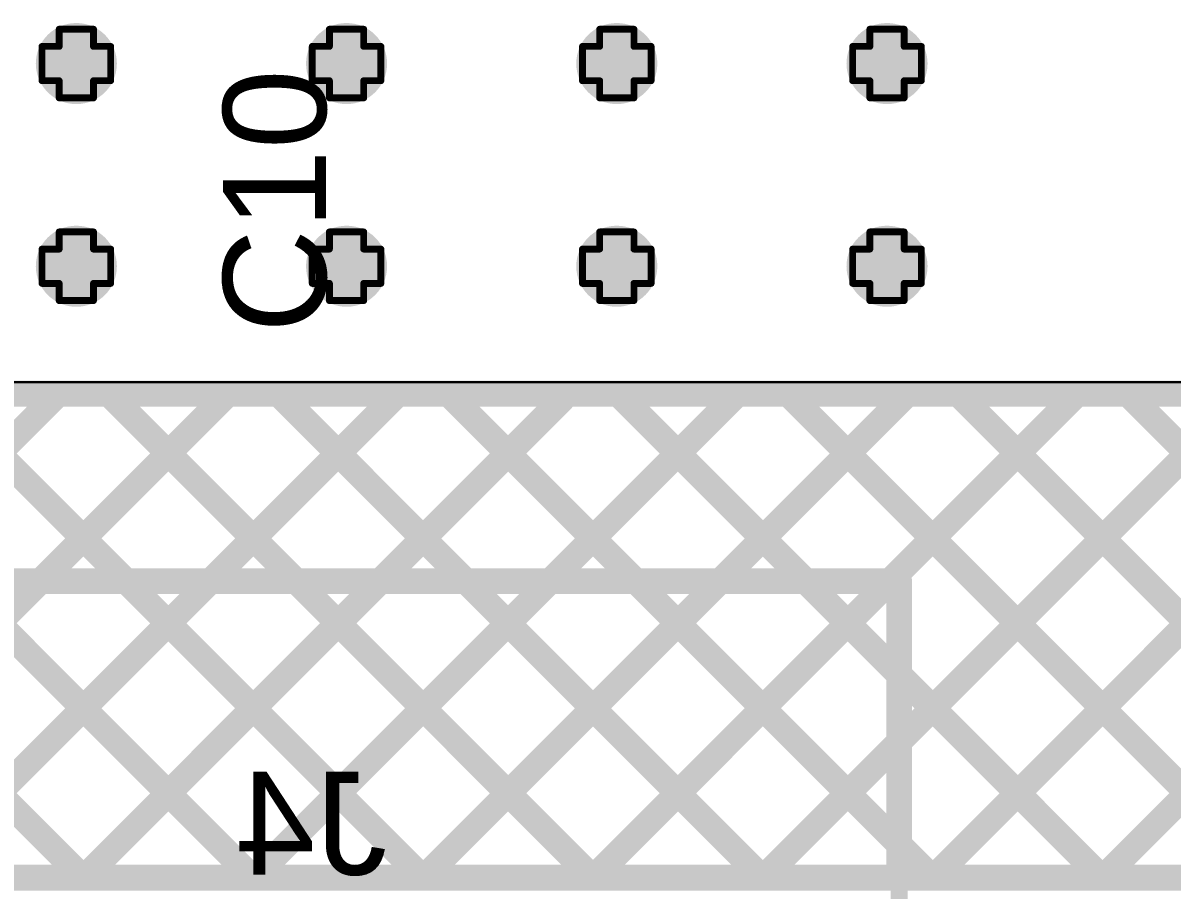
# Model space of a CAD drawing. Header units: inches. Extents: x -0.1 to 10.2, y 0 to 6.5.
# Drawn here: x 0.3978 to 0.7329, y 2.8301 to 3.083 of the extents above; entities that cross this region are included whole.
import ezdxf

# ---------------------------------------------------------------- set-up
doc = ezdxf.new("R2010")
doc.units = ezdxf.units.IN
doc.header["$MEASUREMENT"] = 0
for name, color, linetype in [('Bottom Layer', 5, 'Continuous'), ('Bottom Overlay', 54, 'Continuous'), ('Drill Drawing', 1, 'Continuous'), ('Top Layer', 1, 'Continuous'), ('Top Overlay', 2, 'Continuous'), ('Via Holes', 16, 'Continuous')]:
    doc.layers.add(name, color=color, linetype=linetype)
doc.styles.add('Arial', font='', dxfattribs={"height": 0.2})
doc.styles.get('Arial').set_extended_font_data('Arial')

# ---------------------------------------------------------------- blocks, each defined once
blk = doc.blocks.new('X9555WV_2_12_6TV01_B_57')
at = {"layer": 'Bottom Overlay'}
for points in [[(-0.755, -0.188, 0.005, 0.005, 0), (-0.755, 0.17323, 0.005, 0.005, 0)], [(0.755, 0.17323, 0.005, 0.005, 0), (-0.755, 0.17323, 0.005, 0.005, 0)]]:
    blk.add_lwpolyline(points, format="xyseb", dxfattribs=at)
blk.add_lwpolyline([(-0.75625, 0.17323, 0.0025, 0.0025, 1), (-0.75375, 0.17323, 0.0025, 0.0025, 1)], format="xyseb", close=True, dxfattribs=at)
blk.add_lwpolyline([(-0.75625, 0.17323, 0.0025, 0.0025, 1), (-0.75375, 0.17323, 0.0025, 0.0025, 1)], format="xyseb", close=True, dxfattribs=at)

msp = doc.modelspace()

# ---------------------------------------------------------------- hatches: boundary and pattern name
at = {"layer": 'Bottom Layer'}
h = msp.add_hatch(color=5, dxfattribs=at)
edge = h.paths.add_edge_path()
edge.add_arc((0.41339, 3.07118), 0.01181, 0, 360)
h = msp.add_hatch(color=5, dxfattribs=at)
edge = h.paths.add_edge_path()
edge.add_arc((0.49213, 3.07118), 0.01181, 0, 360)
h = msp.add_hatch(color=5, dxfattribs=at)
edge = h.paths.add_edge_path()
edge.add_arc((0.57087, 3.07118), 0.01181, 0, 360)
h = msp.add_hatch(color=5, dxfattribs=at)
edge = h.paths.add_edge_path()
edge.add_arc((0.64961, 3.07118), 0.01181, 0, 360)
h = msp.add_hatch(color=5, dxfattribs=at)
edge = h.paths.add_edge_path()
edge.add_arc((0.41339, 3.01213), 0.01181, 0, 360)
h = msp.add_hatch(color=5, dxfattribs=at)
edge = h.paths.add_edge_path()
edge.add_arc((0.49213, 3.01213), 0.01181, 0, 360)
h = msp.add_hatch(color=5, dxfattribs=at)
edge = h.paths.add_edge_path()
edge.add_arc((0.57087, 3.01213), 0.01181, 0, 360)
h = msp.add_hatch(color=5, dxfattribs=at)
edge = h.paths.add_edge_path()
edge.add_arc((0.64961, 3.01213), 0.01181, 0, 360)
at = {"layer": 'Top Layer'}
h = msp.add_hatch(color=1, dxfattribs=at)
edge = h.paths.add_edge_path()
edge.add_arc((0.41339, 3.07118), 0.01181, 0, 360)
h = msp.add_hatch(color=1, dxfattribs=at)
edge = h.paths.add_edge_path()
edge.add_arc((0.49213, 3.07118), 0.01181, 0, 360)
h = msp.add_hatch(color=1, dxfattribs=at)
edge = h.paths.add_edge_path()
edge.add_arc((0.57087, 3.07118), 0.01181, 0, 360)
h = msp.add_hatch(color=1, dxfattribs=at)
edge = h.paths.add_edge_path()
edge.add_arc((0.64961, 3.07118), 0.01181, 0, 360)
h = msp.add_hatch(color=1, dxfattribs=at)
edge = h.paths.add_edge_path()
edge.add_arc((0.41339, 3.01213), 0.01181, 0, 360)
h = msp.add_hatch(color=1, dxfattribs=at)
edge = h.paths.add_edge_path()
edge.add_arc((0.49213, 3.01213), 0.01181, 0, 360)
h = msp.add_hatch(color=1, dxfattribs=at)
edge = h.paths.add_edge_path()
edge.add_arc((0.57087, 3.01213), 0.01181, 0, 360)
h = msp.add_hatch(color=1, dxfattribs=at)
edge = h.paths.add_edge_path()
edge.add_arc((0.64961, 3.01213), 0.01181, 0, 360)
at = {"layer": 'Via Holes'}
h = msp.add_hatch(color=7, dxfattribs=at)
edge = h.paths.add_edge_path()
edge.add_arc((0.41339, 3.07118), 0.00591, 0, 360)
h = msp.add_hatch(color=7, dxfattribs=at)
edge = h.paths.add_edge_path()
edge.add_arc((0.49213, 3.07118), 0.00591, 0, 360)
h = msp.add_hatch(color=7, dxfattribs=at)
edge = h.paths.add_edge_path()
edge.add_arc((0.57087, 3.07118), 0.00591, 0, 360)
h = msp.add_hatch(color=7, dxfattribs=at)
edge = h.paths.add_edge_path()
edge.add_arc((0.64961, 3.07118), 0.00591, 0, 360)
h = msp.add_hatch(color=7, dxfattribs=at)
edge = h.paths.add_edge_path()
edge.add_arc((0.41339, 3.01213), 0.00591, 0, 360)
h = msp.add_hatch(color=7, dxfattribs=at)
edge = h.paths.add_edge_path()
edge.add_arc((0.49213, 3.01213), 0.00591, 0, 360)
h = msp.add_hatch(color=7, dxfattribs=at)
edge = h.paths.add_edge_path()
edge.add_arc((0.57087, 3.01213), 0.00591, 0, 360)
h = msp.add_hatch(color=7, dxfattribs=at)
edge = h.paths.add_edge_path()
edge.add_arc((0.64961, 3.01213), 0.00591, 0, 360)

# ---------------------------------------------------------------- linework, layer by layer
at = {"layer": 'Bottom Layer'}
msp.add_line((4.54592, 2.97828), (0.01529, 2.97828), dxfattribs=at)
at = {"layer": 'Bottom Overlay'}
for points in [[(0.02014, 2.975, 0.0075, 0.0075, 0), (4.53992, 2.975, 0.0075, 0.0075, 0)], [(0.35344, 2.92035, 0.0075, 0.0075, 0), (0.40809, 2.975, 0.0075, 0.0075, 0)], [(0.3733, 2.975, 0.0075, 0.0075, 0), (0.42795, 2.92035, 0.0075, 0.0075, 0)], [(0.40294, 2.92035, 0.0075, 0.0075, 0), (0.45759, 2.975, 0.0075, 0.0075, 0)], [(0.4228, 2.975, 0.0075, 0.0075, 0), (0.47745, 2.92035, 0.0075, 0.0075, 0)], [(0.45244, 2.92035, 0.0075, 0.0075, 0), (0.50708, 2.975, 0.0075, 0.0075, 0)], [(0.4723, 2.975, 0.0075, 0.0075, 0), (0.52694, 2.92035, 0.0075, 0.0075, 0)], [(0.50194, 2.92035, 0.0075, 0.0075, 0), (0.55658, 2.975, 0.0075, 0.0075, 0)], [(0.52179, 2.975, 0.0075, 0.0075, 0), (0.57644, 2.92035, 0.0075, 0.0075, 0)], [(0.55143, 2.92035, 0.0075, 0.0075, 0), (0.60608, 2.975, 0.0075, 0.0075, 0)], [(0.57129, 2.975, 0.0075, 0.0075, 0), (0.62594, 2.92035, 0.0075, 0.0075, 0)], [(0.60093, 2.92035, 0.0075, 0.0075, 0), (0.65558, 2.975, 0.0075, 0.0075, 0)], [(0.62079, 2.975, 0.0075, 0.0075, 0), (0.76179, 2.834, 0.0075, 0.0075, 0)], [(0.65043, 2.92035, 0.0075, 0.0075, 0), (0.70507, 2.975, 0.0075, 0.0075, 0)], [(0.65315, 2.87358, 0.0075, 0.0075, 0), (0.75457, 2.975, 0.0075, 0.0075, 0)], [(0.66307, 2.834, 0.0075, 0.0075, 0), (0.80407, 2.975, 0.0075, 0.0075, 0)], [(0.67029, 2.975, 0.0075, 0.0075, 0), (0.81129, 2.834, 0.0075, 0.0075, 0)], [(0.71257, 2.834, 0.0075, 0.0075, 0), (0.85357, 2.975, 0.0075, 0.0075, 0)], [(0.71978, 2.975, 0.0075, 0.0075, 0), (0.86078, 2.834, 0.0075, 0.0075, 0)], [(0.29192, 2.92035, 0.0075, 0.0075, 0), (0.65315, 2.92035, 0.0075, 0.0075, 0)], [(0.29192, 2.92035, 0.0075, 0.0075, 0), (0.65315, 2.92035, 0.0075, 0.0075, 0)], [(0.65315, 2.834, 0.0075, 0.0075, 0), (0.65315, 2.92035, 0.0075, 0.0075, 0)], [(0.65315, 2.834, 0.0075, 0.0075, 0), (0.65315, 2.92035, 0.0075, 0.0075, 0)], [(0.65315, 2.89315, 0.0075, 0.0075, 0), (0.71229, 2.834, 0.0075, 0.0075, 0)], [(0.65315, 2.84365, 0.0075, 0.0075, 0), (0.66279, 2.834, 0.0075, 0.0075, 0)], [(0.65315, 2.834, 0.0075, 0.0075, 0), (1.2368, 2.834, 0.0075, 0.0075, 0)]]:
    msp.add_lwpolyline(points, format="xyseb", dxfattribs=at)
for points in [[(0.40621, 2.975, 0.00375, 0.00375, 1), (0.40996, 2.975, 0.00375, 0.00375, 1)], [(0.42092, 2.975, 0.00375, 0.00375, 1), (0.42467, 2.975, 0.00375, 0.00375, 1)], [(0.45571, 2.975, 0.00375, 0.00375, 1), (0.45946, 2.975, 0.00375, 0.00375, 1)], [(0.47042, 2.975, 0.00375, 0.00375, 1), (0.47417, 2.975, 0.00375, 0.00375, 1)], [(0.50521, 2.975, 0.00375, 0.00375, 1), (0.50896, 2.975, 0.00375, 0.00375, 1)], [(0.51992, 2.975, 0.00375, 0.00375, 1), (0.52367, 2.975, 0.00375, 0.00375, 1)], [(0.55471, 2.975, 0.00375, 0.00375, 1), (0.55846, 2.975, 0.00375, 0.00375, 1)], [(0.56942, 2.975, 0.00375, 0.00375, 1), (0.57317, 2.975, 0.00375, 0.00375, 1)], [(0.6042, 2.975, 0.00375, 0.00375, 1), (0.60795, 2.975, 0.00375, 0.00375, 1)], [(0.61891, 2.975, 0.00375, 0.00375, 1), (0.62266, 2.975, 0.00375, 0.00375, 1)], [(0.6537, 2.975, 0.00375, 0.00375, 1), (0.65745, 2.975, 0.00375, 0.00375, 1)], [(0.66841, 2.975, 0.00375, 0.00375, 1), (0.67216, 2.975, 0.00375, 0.00375, 1)], [(0.7032, 2.975, 0.00375, 0.00375, 1), (0.70695, 2.975, 0.00375, 0.00375, 1)], [(0.71791, 2.975, 0.00375, 0.00375, 1), (0.72166, 2.975, 0.00375, 0.00375, 1)], [(0.40107, 2.92035, 0.00375, 0.00375, 1), (0.40482, 2.92035, 0.00375, 0.00375, 1)], [(0.42607, 2.92035, 0.00375, 0.00375, 1), (0.42982, 2.92035, 0.00375, 0.00375, 1)], [(0.45056, 2.92035, 0.00375, 0.00375, 1), (0.45431, 2.92035, 0.00375, 0.00375, 1)], [(0.47557, 2.92035, 0.00375, 0.00375, 1), (0.47932, 2.92035, 0.00375, 0.00375, 1)], [(0.50006, 2.92035, 0.00375, 0.00375, 1), (0.50381, 2.92035, 0.00375, 0.00375, 1)], [(0.52507, 2.92035, 0.00375, 0.00375, 1), (0.52882, 2.92035, 0.00375, 0.00375, 1)], [(0.54956, 2.92035, 0.00375, 0.00375, 1), (0.55331, 2.92035, 0.00375, 0.00375, 1)], [(0.57457, 2.92035, 0.00375, 0.00375, 1), (0.57832, 2.92035, 0.00375, 0.00375, 1)], [(0.59906, 2.92035, 0.00375, 0.00375, 1), (0.60281, 2.92035, 0.00375, 0.00375, 1)], [(0.62406, 2.92035, 0.00375, 0.00375, 1), (0.62781, 2.92035, 0.00375, 0.00375, 1)], [(0.64855, 2.92035, 0.00375, 0.00375, 1), (0.6523, 2.92035, 0.00375, 0.00375, 1)], [(0.65127, 2.92035, 0.00375, 0.00375, 1), (0.65502, 2.92035, 0.00375, 0.00375, 1)], [(0.65127, 2.92035, 0.00375, 0.00375, 1), (0.65502, 2.92035, 0.00375, 0.00375, 1)], [(0.65127, 2.92035, 0.00375, 0.00375, 1), (0.65502, 2.92035, 0.00375, 0.00375, 1)], [(0.65127, 2.92035, 0.00375, 0.00375, 1), (0.65502, 2.92035, 0.00375, 0.00375, 1)], [(0.65127, 2.89315, 0.00375, 0.00375, 1), (0.65502, 2.89315, 0.00375, 0.00375, 1)], [(0.65127, 2.87358, 0.00375, 0.00375, 1), (0.65502, 2.87358, 0.00375, 0.00375, 1)], [(0.65127, 2.84365, 0.00375, 0.00375, 1), (0.65502, 2.84365, 0.00375, 0.00375, 1)], [(0.65127, 2.834, 0.00375, 0.00375, 1), (0.65502, 2.834, 0.00375, 0.00375, 1)], [(0.65127, 2.834, 0.00375, 0.00375, 1), (0.65502, 2.834, 0.00375, 0.00375, 1)], [(0.65127, 2.834, 0.00375, 0.00375, 1), (0.65502, 2.834, 0.00375, 0.00375, 1)], [(0.66092, 2.834, 0.00375, 0.00375, 1), (0.66467, 2.834, 0.00375, 0.00375, 1)], [(0.66119, 2.834, 0.00375, 0.00375, 1), (0.66494, 2.834, 0.00375, 0.00375, 1)], [(0.71042, 2.834, 0.00375, 0.00375, 1), (0.71417, 2.834, 0.00375, 0.00375, 1)], [(0.71069, 2.834, 0.00375, 0.00375, 1), (0.71444, 2.834, 0.00375, 0.00375, 1)]]:
    msp.add_lwpolyline(points, format="xyseb", close=True, dxfattribs=at)
at = {"layer": 'Drill Drawing'}
for points in [[(0.40839, 3.07618, 0.002, 0.002, 0), (0.40839, 3.08118, 0.002, 0.002, 0)], [(0.40839, 3.08118, 0.002, 0.002, 0), (0.41839, 3.08118, 0.002, 0.002, 0)], [(0.41839, 3.07618, 0.002, 0.002, 0), (0.41839, 3.08118, 0.002, 0.002, 0)], [(0.48713, 3.07618, 0.002, 0.002, 0), (0.48713, 3.08118, 0.002, 0.002, 0)], [(0.48713, 3.08118, 0.002, 0.002, 0), (0.49713, 3.08118, 0.002, 0.002, 0)], [(0.49713, 3.07618, 0.002, 0.002, 0), (0.49713, 3.08118, 0.002, 0.002, 0)], [(0.56587, 3.07618, 0.002, 0.002, 0), (0.56587, 3.08118, 0.002, 0.002, 0)], [(0.56587, 3.08118, 0.002, 0.002, 0), (0.57587, 3.08118, 0.002, 0.002, 0)], [(0.57587, 3.07618, 0.002, 0.002, 0), (0.57587, 3.08118, 0.002, 0.002, 0)], [(0.64461, 3.07618, 0.002, 0.002, 0), (0.64461, 3.08118, 0.002, 0.002, 0)], [(0.64461, 3.08118, 0.002, 0.002, 0), (0.65461, 3.08118, 0.002, 0.002, 0)], [(0.65461, 3.07618, 0.002, 0.002, 0), (0.65461, 3.08118, 0.002, 0.002, 0)], [(0.40339, 3.06618, 0.002, 0.002, 0), (0.40339, 3.07618, 0.002, 0.002, 0)], [(0.40339, 3.07618, 0.002, 0.002, 0), (0.40839, 3.07618, 0.002, 0.002, 0)], [(0.41839, 3.07618, 0.002, 0.002, 0), (0.42339, 3.07618, 0.002, 0.002, 0)], [(0.42339, 3.06618, 0.002, 0.002, 0), (0.42339, 3.07618, 0.002, 0.002, 0)], [(0.48213, 3.06618, 0.002, 0.002, 0), (0.48213, 3.07618, 0.002, 0.002, 0)], [(0.48213, 3.07618, 0.002, 0.002, 0), (0.48713, 3.07618, 0.002, 0.002, 0)], [(0.49713, 3.07618, 0.002, 0.002, 0), (0.50213, 3.07618, 0.002, 0.002, 0)], [(0.50213, 3.06618, 0.002, 0.002, 0), (0.50213, 3.07618, 0.002, 0.002, 0)], [(0.56087, 3.06618, 0.002, 0.002, 0), (0.56087, 3.07618, 0.002, 0.002, 0)], [(0.56087, 3.07618, 0.002, 0.002, 0), (0.56587, 3.07618, 0.002, 0.002, 0)], [(0.57587, 3.07618, 0.002, 0.002, 0), (0.58087, 3.07618, 0.002, 0.002, 0)], [(0.58087, 3.06618, 0.002, 0.002, 0), (0.58087, 3.07618, 0.002, 0.002, 0)], [(0.63961, 3.06618, 0.002, 0.002, 0), (0.63961, 3.07618, 0.002, 0.002, 0)], [(0.63961, 3.07618, 0.002, 0.002, 0), (0.64461, 3.07618, 0.002, 0.002, 0)], [(0.65461, 3.07618, 0.002, 0.002, 0), (0.65961, 3.07618, 0.002, 0.002, 0)], [(0.65961, 3.06618, 0.002, 0.002, 0), (0.65961, 3.07618, 0.002, 0.002, 0)], [(0.40339, 3.06618, 0.002, 0.002, 0), (0.40839, 3.06618, 0.002, 0.002, 0)], [(0.40839, 3.06118, 0.002, 0.002, 0), (0.40839, 3.06618, 0.002, 0.002, 0)], [(0.41839, 3.06618, 0.002, 0.002, 0), (0.42339, 3.06618, 0.002, 0.002, 0)], [(0.41839, 3.06118, 0.002, 0.002, 0), (0.41839, 3.06618, 0.002, 0.002, 0)], [(0.48213, 3.06618, 0.002, 0.002, 0), (0.48713, 3.06618, 0.002, 0.002, 0)], [(0.48713, 3.06118, 0.002, 0.002, 0), (0.48713, 3.06618, 0.002, 0.002, 0)], [(0.49713, 3.06618, 0.002, 0.002, 0), (0.50213, 3.06618, 0.002, 0.002, 0)], [(0.49713, 3.06118, 0.002, 0.002, 0), (0.49713, 3.06618, 0.002, 0.002, 0)], [(0.56087, 3.06618, 0.002, 0.002, 0), (0.56587, 3.06618, 0.002, 0.002, 0)], [(0.56587, 3.06118, 0.002, 0.002, 0), (0.56587, 3.06618, 0.002, 0.002, 0)], [(0.57587, 3.06618, 0.002, 0.002, 0), (0.58087, 3.06618, 0.002, 0.002, 0)], [(0.57587, 3.06118, 0.002, 0.002, 0), (0.57587, 3.06618, 0.002, 0.002, 0)], [(0.63961, 3.06618, 0.002, 0.002, 0), (0.64461, 3.06618, 0.002, 0.002, 0)], [(0.64461, 3.06118, 0.002, 0.002, 0), (0.64461, 3.06618, 0.002, 0.002, 0)], [(0.65461, 3.06618, 0.002, 0.002, 0), (0.65961, 3.06618, 0.002, 0.002, 0)], [(0.65461, 3.06118, 0.002, 0.002, 0), (0.65461, 3.06618, 0.002, 0.002, 0)], [(0.40839, 3.06118, 0.002, 0.002, 0), (0.41839, 3.06118, 0.002, 0.002, 0)], [(0.48713, 3.06118, 0.002, 0.002, 0), (0.49713, 3.06118, 0.002, 0.002, 0)], [(0.56587, 3.06118, 0.002, 0.002, 0), (0.57587, 3.06118, 0.002, 0.002, 0)], [(0.64461, 3.06118, 0.002, 0.002, 0), (0.65461, 3.06118, 0.002, 0.002, 0)], [(0.40839, 3.01713, 0.002, 0.002, 0), (0.40839, 3.02213, 0.002, 0.002, 0)], [(0.40839, 3.02213, 0.002, 0.002, 0), (0.41839, 3.02213, 0.002, 0.002, 0)], [(0.41839, 3.01713, 0.002, 0.002, 0), (0.41839, 3.02213, 0.002, 0.002, 0)], [(0.48713, 3.01713, 0.002, 0.002, 0), (0.48713, 3.02213, 0.002, 0.002, 0)], [(0.48713, 3.02213, 0.002, 0.002, 0), (0.49713, 3.02213, 0.002, 0.002, 0)], [(0.49713, 3.01713, 0.002, 0.002, 0), (0.49713, 3.02213, 0.002, 0.002, 0)], [(0.56587, 3.01713, 0.002, 0.002, 0), (0.56587, 3.02213, 0.002, 0.002, 0)], [(0.56587, 3.02213, 0.002, 0.002, 0), (0.57587, 3.02213, 0.002, 0.002, 0)], [(0.57587, 3.01713, 0.002, 0.002, 0), (0.57587, 3.02213, 0.002, 0.002, 0)], [(0.64461, 3.01713, 0.002, 0.002, 0), (0.64461, 3.02213, 0.002, 0.002, 0)], [(0.64461, 3.02213, 0.002, 0.002, 0), (0.65461, 3.02213, 0.002, 0.002, 0)], [(0.65461, 3.01713, 0.002, 0.002, 0), (0.65461, 3.02213, 0.002, 0.002, 0)], [(0.40339, 3.00713, 0.002, 0.002, 0), (0.40339, 3.01713, 0.002, 0.002, 0)], [(0.40339, 3.01713, 0.002, 0.002, 0), (0.40839, 3.01713, 0.002, 0.002, 0)], [(0.41839, 3.01713, 0.002, 0.002, 0), (0.42339, 3.01713, 0.002, 0.002, 0)], [(0.42339, 3.00713, 0.002, 0.002, 0), (0.42339, 3.01713, 0.002, 0.002, 0)], [(0.48213, 3.00713, 0.002, 0.002, 0), (0.48213, 3.01713, 0.002, 0.002, 0)], [(0.48213, 3.01713, 0.002, 0.002, 0), (0.48713, 3.01713, 0.002, 0.002, 0)], [(0.49713, 3.01713, 0.002, 0.002, 0), (0.50213, 3.01713, 0.002, 0.002, 0)], [(0.50213, 3.00713, 0.002, 0.002, 0), (0.50213, 3.01713, 0.002, 0.002, 0)], [(0.56087, 3.00713, 0.002, 0.002, 0), (0.56087, 3.01713, 0.002, 0.002, 0)], [(0.56087, 3.01713, 0.002, 0.002, 0), (0.56587, 3.01713, 0.002, 0.002, 0)], [(0.57587, 3.01713, 0.002, 0.002, 0), (0.58087, 3.01713, 0.002, 0.002, 0)], [(0.58087, 3.00713, 0.002, 0.002, 0), (0.58087, 3.01713, 0.002, 0.002, 0)], [(0.63961, 3.00713, 0.002, 0.002, 0), (0.63961, 3.01713, 0.002, 0.002, 0)], [(0.63961, 3.01713, 0.002, 0.002, 0), (0.64461, 3.01713, 0.002, 0.002, 0)], [(0.65461, 3.01713, 0.002, 0.002, 0), (0.65961, 3.01713, 0.002, 0.002, 0)], [(0.65961, 3.00713, 0.002, 0.002, 0), (0.65961, 3.01713, 0.002, 0.002, 0)], [(0.40339, 3.00713, 0.002, 0.002, 0), (0.40839, 3.00713, 0.002, 0.002, 0)], [(0.40839, 3.00213, 0.002, 0.002, 0), (0.40839, 3.00713, 0.002, 0.002, 0)], [(0.41839, 3.00713, 0.002, 0.002, 0), (0.42339, 3.00713, 0.002, 0.002, 0)], [(0.41839, 3.00213, 0.002, 0.002, 0), (0.41839, 3.00713, 0.002, 0.002, 0)], [(0.48213, 3.00713, 0.002, 0.002, 0), (0.48713, 3.00713, 0.002, 0.002, 0)], [(0.48713, 3.00213, 0.002, 0.002, 0), (0.48713, 3.00713, 0.002, 0.002, 0)], [(0.49713, 3.00713, 0.002, 0.002, 0), (0.50213, 3.00713, 0.002, 0.002, 0)], [(0.49713, 3.00213, 0.002, 0.002, 0), (0.49713, 3.00713, 0.002, 0.002, 0)], [(0.56087, 3.00713, 0.002, 0.002, 0), (0.56587, 3.00713, 0.002, 0.002, 0)], [(0.56587, 3.00213, 0.002, 0.002, 0), (0.56587, 3.00713, 0.002, 0.002, 0)], [(0.57587, 3.00713, 0.002, 0.002, 0), (0.58087, 3.00713, 0.002, 0.002, 0)], [(0.57587, 3.00213, 0.002, 0.002, 0), (0.57587, 3.00713, 0.002, 0.002, 0)], [(0.63961, 3.00713, 0.002, 0.002, 0), (0.64461, 3.00713, 0.002, 0.002, 0)], [(0.64461, 3.00213, 0.002, 0.002, 0), (0.64461, 3.00713, 0.002, 0.002, 0)], [(0.65461, 3.00713, 0.002, 0.002, 0), (0.65961, 3.00713, 0.002, 0.002, 0)], [(0.65461, 3.00213, 0.002, 0.002, 0), (0.65461, 3.00713, 0.002, 0.002, 0)], [(0.40839, 3.00213, 0.002, 0.002, 0), (0.41839, 3.00213, 0.002, 0.002, 0)], [(0.48713, 3.00213, 0.002, 0.002, 0), (0.49713, 3.00213, 0.002, 0.002, 0)], [(0.56587, 3.00213, 0.002, 0.002, 0), (0.57587, 3.00213, 0.002, 0.002, 0)], [(0.64461, 3.00213, 0.002, 0.002, 0), (0.65461, 3.00213, 0.002, 0.002, 0)]]:
    msp.add_lwpolyline(points, format="xyseb", dxfattribs=at)
for points in [[(0.40789, 3.08118, 0.001, 0.001, 1), (0.40889, 3.08118, 0.001, 0.001, 1)], [(0.40789, 3.08118, 0.001, 0.001, 1), (0.40889, 3.08118, 0.001, 0.001, 1)], [(0.41789, 3.08118, 0.001, 0.001, 1), (0.41889, 3.08118, 0.001, 0.001, 1)], [(0.41789, 3.08118, 0.001, 0.001, 1), (0.41889, 3.08118, 0.001, 0.001, 1)], [(0.48663, 3.08118, 0.001, 0.001, 1), (0.48763, 3.08118, 0.001, 0.001, 1)], [(0.48663, 3.08118, 0.001, 0.001, 1), (0.48763, 3.08118, 0.001, 0.001, 1)], [(0.49663, 3.08118, 0.001, 0.001, 1), (0.49763, 3.08118, 0.001, 0.001, 1)], [(0.49663, 3.08118, 0.001, 0.001, 1), (0.49763, 3.08118, 0.001, 0.001, 1)], [(0.56537, 3.08118, 0.001, 0.001, 1), (0.56637, 3.08118, 0.001, 0.001, 1)], [(0.56537, 3.08118, 0.001, 0.001, 1), (0.56637, 3.08118, 0.001, 0.001, 1)], [(0.57537, 3.08118, 0.001, 0.001, 1), (0.57637, 3.08118, 0.001, 0.001, 1)], [(0.57537, 3.08118, 0.001, 0.001, 1), (0.57637, 3.08118, 0.001, 0.001, 1)], [(0.64411, 3.08118, 0.001, 0.001, 1), (0.64511, 3.08118, 0.001, 0.001, 1)], [(0.64411, 3.08118, 0.001, 0.001, 1), (0.64511, 3.08118, 0.001, 0.001, 1)], [(0.65411, 3.08118, 0.001, 0.001, 1), (0.65511, 3.08118, 0.001, 0.001, 1)], [(0.65411, 3.08118, 0.001, 0.001, 1), (0.65511, 3.08118, 0.001, 0.001, 1)], [(0.40289, 3.07618, 0.001, 0.001, 1), (0.40389, 3.07618, 0.001, 0.001, 1)], [(0.40289, 3.07618, 0.001, 0.001, 1), (0.40389, 3.07618, 0.001, 0.001, 1)], [(0.40789, 3.07618, 0.001, 0.001, 1), (0.40889, 3.07618, 0.001, 0.001, 1)], [(0.40789, 3.07618, 0.001, 0.001, 1), (0.40889, 3.07618, 0.001, 0.001, 1)], [(0.41789, 3.07618, 0.001, 0.001, 1), (0.41889, 3.07618, 0.001, 0.001, 1)], [(0.41789, 3.07618, 0.001, 0.001, 1), (0.41889, 3.07618, 0.001, 0.001, 1)], [(0.42289, 3.07618, 0.001, 0.001, 1), (0.42389, 3.07618, 0.001, 0.001, 1)], [(0.42289, 3.07618, 0.001, 0.001, 1), (0.42389, 3.07618, 0.001, 0.001, 1)], [(0.48163, 3.07618, 0.001, 0.001, 1), (0.48263, 3.07618, 0.001, 0.001, 1)], [(0.48163, 3.07618, 0.001, 0.001, 1), (0.48263, 3.07618, 0.001, 0.001, 1)], [(0.48663, 3.07618, 0.001, 0.001, 1), (0.48763, 3.07618, 0.001, 0.001, 1)], [(0.48663, 3.07618, 0.001, 0.001, 1), (0.48763, 3.07618, 0.001, 0.001, 1)], [(0.49663, 3.07618, 0.001, 0.001, 1), (0.49763, 3.07618, 0.001, 0.001, 1)], [(0.49663, 3.07618, 0.001, 0.001, 1), (0.49763, 3.07618, 0.001, 0.001, 1)], [(0.50163, 3.07618, 0.001, 0.001, 1), (0.50263, 3.07618, 0.001, 0.001, 1)], [(0.50163, 3.07618, 0.001, 0.001, 1), (0.50263, 3.07618, 0.001, 0.001, 1)], [(0.56037, 3.07618, 0.001, 0.001, 1), (0.56137, 3.07618, 0.001, 0.001, 1)], [(0.56037, 3.07618, 0.001, 0.001, 1), (0.56137, 3.07618, 0.001, 0.001, 1)], [(0.56537, 3.07618, 0.001, 0.001, 1), (0.56637, 3.07618, 0.001, 0.001, 1)], [(0.56537, 3.07618, 0.001, 0.001, 1), (0.56637, 3.07618, 0.001, 0.001, 1)], [(0.57537, 3.07618, 0.001, 0.001, 1), (0.57637, 3.07618, 0.001, 0.001, 1)], [(0.57537, 3.07618, 0.001, 0.001, 1), (0.57637, 3.07618, 0.001, 0.001, 1)], [(0.58037, 3.07618, 0.001, 0.001, 1), (0.58137, 3.07618, 0.001, 0.001, 1)], [(0.58037, 3.07618, 0.001, 0.001, 1), (0.58137, 3.07618, 0.001, 0.001, 1)], [(0.63911, 3.07618, 0.001, 0.001, 1), (0.64011, 3.07618, 0.001, 0.001, 1)], [(0.63911, 3.07618, 0.001, 0.001, 1), (0.64011, 3.07618, 0.001, 0.001, 1)], [(0.64411, 3.07618, 0.001, 0.001, 1), (0.64511, 3.07618, 0.001, 0.001, 1)], [(0.64411, 3.07618, 0.001, 0.001, 1), (0.64511, 3.07618, 0.001, 0.001, 1)], [(0.65411, 3.07618, 0.001, 0.001, 1), (0.65511, 3.07618, 0.001, 0.001, 1)], [(0.65411, 3.07618, 0.001, 0.001, 1), (0.65511, 3.07618, 0.001, 0.001, 1)], [(0.65911, 3.07618, 0.001, 0.001, 1), (0.66011, 3.07618, 0.001, 0.001, 1)], [(0.65911, 3.07618, 0.001, 0.001, 1), (0.66011, 3.07618, 0.001, 0.001, 1)], [(0.40289, 3.06618, 0.001, 0.001, 1), (0.40389, 3.06618, 0.001, 0.001, 1)], [(0.40289, 3.06618, 0.001, 0.001, 1), (0.40389, 3.06618, 0.001, 0.001, 1)], [(0.40789, 3.06618, 0.001, 0.001, 1), (0.40889, 3.06618, 0.001, 0.001, 1)], [(0.40789, 3.06618, 0.001, 0.001, 1), (0.40889, 3.06618, 0.001, 0.001, 1)], [(0.41789, 3.06618, 0.001, 0.001, 1), (0.41889, 3.06618, 0.001, 0.001, 1)], [(0.41789, 3.06618, 0.001, 0.001, 1), (0.41889, 3.06618, 0.001, 0.001, 1)], [(0.42289, 3.06618, 0.001, 0.001, 1), (0.42389, 3.06618, 0.001, 0.001, 1)], [(0.42289, 3.06618, 0.001, 0.001, 1), (0.42389, 3.06618, 0.001, 0.001, 1)], [(0.48163, 3.06618, 0.001, 0.001, 1), (0.48263, 3.06618, 0.001, 0.001, 1)], [(0.48163, 3.06618, 0.001, 0.001, 1), (0.48263, 3.06618, 0.001, 0.001, 1)], [(0.48663, 3.06618, 0.001, 0.001, 1), (0.48763, 3.06618, 0.001, 0.001, 1)], [(0.48663, 3.06618, 0.001, 0.001, 1), (0.48763, 3.06618, 0.001, 0.001, 1)], [(0.49663, 3.06618, 0.001, 0.001, 1), (0.49763, 3.06618, 0.001, 0.001, 1)], [(0.49663, 3.06618, 0.001, 0.001, 1), (0.49763, 3.06618, 0.001, 0.001, 1)], [(0.50163, 3.06618, 0.001, 0.001, 1), (0.50263, 3.06618, 0.001, 0.001, 1)], [(0.50163, 3.06618, 0.001, 0.001, 1), (0.50263, 3.06618, 0.001, 0.001, 1)], [(0.56037, 3.06618, 0.001, 0.001, 1), (0.56137, 3.06618, 0.001, 0.001, 1)], [(0.56037, 3.06618, 0.001, 0.001, 1), (0.56137, 3.06618, 0.001, 0.001, 1)], [(0.56537, 3.06618, 0.001, 0.001, 1), (0.56637, 3.06618, 0.001, 0.001, 1)], [(0.56537, 3.06618, 0.001, 0.001, 1), (0.56637, 3.06618, 0.001, 0.001, 1)], [(0.57537, 3.06618, 0.001, 0.001, 1), (0.57637, 3.06618, 0.001, 0.001, 1)], [(0.57537, 3.06618, 0.001, 0.001, 1), (0.57637, 3.06618, 0.001, 0.001, 1)], [(0.58037, 3.06618, 0.001, 0.001, 1), (0.58137, 3.06618, 0.001, 0.001, 1)], [(0.58037, 3.06618, 0.001, 0.001, 1), (0.58137, 3.06618, 0.001, 0.001, 1)], [(0.63911, 3.06618, 0.001, 0.001, 1), (0.64011, 3.06618, 0.001, 0.001, 1)], [(0.63911, 3.06618, 0.001, 0.001, 1), (0.64011, 3.06618, 0.001, 0.001, 1)], [(0.64411, 3.06618, 0.001, 0.001, 1), (0.64511, 3.06618, 0.001, 0.001, 1)], [(0.64411, 3.06618, 0.001, 0.001, 1), (0.64511, 3.06618, 0.001, 0.001, 1)], [(0.65411, 3.06618, 0.001, 0.001, 1), (0.65511, 3.06618, 0.001, 0.001, 1)], [(0.65411, 3.06618, 0.001, 0.001, 1), (0.65511, 3.06618, 0.001, 0.001, 1)], [(0.65911, 3.06618, 0.001, 0.001, 1), (0.66011, 3.06618, 0.001, 0.001, 1)], [(0.65911, 3.06618, 0.001, 0.001, 1), (0.66011, 3.06618, 0.001, 0.001, 1)], [(0.40789, 3.06118, 0.001, 0.001, 1), (0.40889, 3.06118, 0.001, 0.001, 1)], [(0.40789, 3.06118, 0.001, 0.001, 1), (0.40889, 3.06118, 0.001, 0.001, 1)], [(0.41789, 3.06118, 0.001, 0.001, 1), (0.41889, 3.06118, 0.001, 0.001, 1)], [(0.41789, 3.06118, 0.001, 0.001, 1), (0.41889, 3.06118, 0.001, 0.001, 1)], [(0.48663, 3.06118, 0.001, 0.001, 1), (0.48763, 3.06118, 0.001, 0.001, 1)], [(0.48663, 3.06118, 0.001, 0.001, 1), (0.48763, 3.06118, 0.001, 0.001, 1)], [(0.49663, 3.06118, 0.001, 0.001, 1), (0.49763, 3.06118, 0.001, 0.001, 1)], [(0.49663, 3.06118, 0.001, 0.001, 1), (0.49763, 3.06118, 0.001, 0.001, 1)], [(0.56537, 3.06118, 0.001, 0.001, 1), (0.56637, 3.06118, 0.001, 0.001, 1)], [(0.56537, 3.06118, 0.001, 0.001, 1), (0.56637, 3.06118, 0.001, 0.001, 1)], [(0.57537, 3.06118, 0.001, 0.001, 1), (0.57637, 3.06118, 0.001, 0.001, 1)], [(0.57537, 3.06118, 0.001, 0.001, 1), (0.57637, 3.06118, 0.001, 0.001, 1)], [(0.64411, 3.06118, 0.001, 0.001, 1), (0.64511, 3.06118, 0.001, 0.001, 1)], [(0.64411, 3.06118, 0.001, 0.001, 1), (0.64511, 3.06118, 0.001, 0.001, 1)], [(0.65411, 3.06118, 0.001, 0.001, 1), (0.65511, 3.06118, 0.001, 0.001, 1)], [(0.65411, 3.06118, 0.001, 0.001, 1), (0.65511, 3.06118, 0.001, 0.001, 1)], [(0.40789, 3.02213, 0.001, 0.001, 1), (0.40889, 3.02213, 0.001, 0.001, 1)], [(0.40789, 3.02213, 0.001, 0.001, 1), (0.40889, 3.02213, 0.001, 0.001, 1)], [(0.41789, 3.02213, 0.001, 0.001, 1), (0.41889, 3.02213, 0.001, 0.001, 1)], [(0.41789, 3.02213, 0.001, 0.001, 1), (0.41889, 3.02213, 0.001, 0.001, 1)], [(0.48663, 3.02213, 0.001, 0.001, 1), (0.48763, 3.02213, 0.001, 0.001, 1)], [(0.48663, 3.02213, 0.001, 0.001, 1), (0.48763, 3.02213, 0.001, 0.001, 1)], [(0.49663, 3.02213, 0.001, 0.001, 1), (0.49763, 3.02213, 0.001, 0.001, 1)], [(0.49663, 3.02213, 0.001, 0.001, 1), (0.49763, 3.02213, 0.001, 0.001, 1)], [(0.56537, 3.02213, 0.001, 0.001, 1), (0.56637, 3.02213, 0.001, 0.001, 1)], [(0.56537, 3.02213, 0.001, 0.001, 1), (0.56637, 3.02213, 0.001, 0.001, 1)], [(0.57537, 3.02213, 0.001, 0.001, 1), (0.57637, 3.02213, 0.001, 0.001, 1)], [(0.57537, 3.02213, 0.001, 0.001, 1), (0.57637, 3.02213, 0.001, 0.001, 1)], [(0.64411, 3.02213, 0.001, 0.001, 1), (0.64511, 3.02213, 0.001, 0.001, 1)], [(0.64411, 3.02213, 0.001, 0.001, 1), (0.64511, 3.02213, 0.001, 0.001, 1)], [(0.65411, 3.02213, 0.001, 0.001, 1), (0.65511, 3.02213, 0.001, 0.001, 1)], [(0.65411, 3.02213, 0.001, 0.001, 1), (0.65511, 3.02213, 0.001, 0.001, 1)], [(0.40289, 3.01713, 0.001, 0.001, 1), (0.40389, 3.01713, 0.001, 0.001, 1)], [(0.40289, 3.01713, 0.001, 0.001, 1), (0.40389, 3.01713, 0.001, 0.001, 1)], [(0.40789, 3.01713, 0.001, 0.001, 1), (0.40889, 3.01713, 0.001, 0.001, 1)], [(0.40789, 3.01713, 0.001, 0.001, 1), (0.40889, 3.01713, 0.001, 0.001, 1)], [(0.41789, 3.01713, 0.001, 0.001, 1), (0.41889, 3.01713, 0.001, 0.001, 1)], [(0.41789, 3.01713, 0.001, 0.001, 1), (0.41889, 3.01713, 0.001, 0.001, 1)], [(0.42289, 3.01713, 0.001, 0.001, 1), (0.42389, 3.01713, 0.001, 0.001, 1)], [(0.42289, 3.01713, 0.001, 0.001, 1), (0.42389, 3.01713, 0.001, 0.001, 1)], [(0.48163, 3.01713, 0.001, 0.001, 1), (0.48263, 3.01713, 0.001, 0.001, 1)], [(0.48163, 3.01713, 0.001, 0.001, 1), (0.48263, 3.01713, 0.001, 0.001, 1)], [(0.48663, 3.01713, 0.001, 0.001, 1), (0.48763, 3.01713, 0.001, 0.001, 1)], [(0.48663, 3.01713, 0.001, 0.001, 1), (0.48763, 3.01713, 0.001, 0.001, 1)], [(0.49663, 3.01713, 0.001, 0.001, 1), (0.49763, 3.01713, 0.001, 0.001, 1)], [(0.49663, 3.01713, 0.001, 0.001, 1), (0.49763, 3.01713, 0.001, 0.001, 1)], [(0.50163, 3.01713, 0.001, 0.001, 1), (0.50263, 3.01713, 0.001, 0.001, 1)], [(0.50163, 3.01713, 0.001, 0.001, 1), (0.50263, 3.01713, 0.001, 0.001, 1)], [(0.56037, 3.01713, 0.001, 0.001, 1), (0.56137, 3.01713, 0.001, 0.001, 1)], [(0.56037, 3.01713, 0.001, 0.001, 1), (0.56137, 3.01713, 0.001, 0.001, 1)], [(0.56537, 3.01713, 0.001, 0.001, 1), (0.56637, 3.01713, 0.001, 0.001, 1)], [(0.56537, 3.01713, 0.001, 0.001, 1), (0.56637, 3.01713, 0.001, 0.001, 1)], [(0.57537, 3.01713, 0.001, 0.001, 1), (0.57637, 3.01713, 0.001, 0.001, 1)], [(0.57537, 3.01713, 0.001, 0.001, 1), (0.57637, 3.01713, 0.001, 0.001, 1)], [(0.58037, 3.01713, 0.001, 0.001, 1), (0.58137, 3.01713, 0.001, 0.001, 1)], [(0.58037, 3.01713, 0.001, 0.001, 1), (0.58137, 3.01713, 0.001, 0.001, 1)], [(0.63911, 3.01713, 0.001, 0.001, 1), (0.64011, 3.01713, 0.001, 0.001, 1)], [(0.63911, 3.01713, 0.001, 0.001, 1), (0.64011, 3.01713, 0.001, 0.001, 1)], [(0.64411, 3.01713, 0.001, 0.001, 1), (0.64511, 3.01713, 0.001, 0.001, 1)], [(0.64411, 3.01713, 0.001, 0.001, 1), (0.64511, 3.01713, 0.001, 0.001, 1)], [(0.65411, 3.01713, 0.001, 0.001, 1), (0.65511, 3.01713, 0.001, 0.001, 1)], [(0.65411, 3.01713, 0.001, 0.001, 1), (0.65511, 3.01713, 0.001, 0.001, 1)], [(0.65911, 3.01713, 0.001, 0.001, 1), (0.66011, 3.01713, 0.001, 0.001, 1)], [(0.65911, 3.01713, 0.001, 0.001, 1), (0.66011, 3.01713, 0.001, 0.001, 1)], [(0.40289, 3.00713, 0.001, 0.001, 1), (0.40389, 3.00713, 0.001, 0.001, 1)], [(0.40289, 3.00713, 0.001, 0.001, 1), (0.40389, 3.00713, 0.001, 0.001, 1)], [(0.40789, 3.00713, 0.001, 0.001, 1), (0.40889, 3.00713, 0.001, 0.001, 1)], [(0.40789, 3.00713, 0.001, 0.001, 1), (0.40889, 3.00713, 0.001, 0.001, 1)], [(0.41789, 3.00713, 0.001, 0.001, 1), (0.41889, 3.00713, 0.001, 0.001, 1)], [(0.41789, 3.00713, 0.001, 0.001, 1), (0.41889, 3.00713, 0.001, 0.001, 1)], [(0.42289, 3.00713, 0.001, 0.001, 1), (0.42389, 3.00713, 0.001, 0.001, 1)], [(0.42289, 3.00713, 0.001, 0.001, 1), (0.42389, 3.00713, 0.001, 0.001, 1)], [(0.48163, 3.00713, 0.001, 0.001, 1), (0.48263, 3.00713, 0.001, 0.001, 1)], [(0.48163, 3.00713, 0.001, 0.001, 1), (0.48263, 3.00713, 0.001, 0.001, 1)], [(0.48663, 3.00713, 0.001, 0.001, 1), (0.48763, 3.00713, 0.001, 0.001, 1)], [(0.48663, 3.00713, 0.001, 0.001, 1), (0.48763, 3.00713, 0.001, 0.001, 1)], [(0.49663, 3.00713, 0.001, 0.001, 1), (0.49763, 3.00713, 0.001, 0.001, 1)], [(0.49663, 3.00713, 0.001, 0.001, 1), (0.49763, 3.00713, 0.001, 0.001, 1)], [(0.50163, 3.00713, 0.001, 0.001, 1), (0.50263, 3.00713, 0.001, 0.001, 1)], [(0.50163, 3.00713, 0.001, 0.001, 1), (0.50263, 3.00713, 0.001, 0.001, 1)], [(0.56037, 3.00713, 0.001, 0.001, 1), (0.56137, 3.00713, 0.001, 0.001, 1)], [(0.56037, 3.00713, 0.001, 0.001, 1), (0.56137, 3.00713, 0.001, 0.001, 1)], [(0.56537, 3.00713, 0.001, 0.001, 1), (0.56637, 3.00713, 0.001, 0.001, 1)], [(0.56537, 3.00713, 0.001, 0.001, 1), (0.56637, 3.00713, 0.001, 0.001, 1)], [(0.57537, 3.00713, 0.001, 0.001, 1), (0.57637, 3.00713, 0.001, 0.001, 1)], [(0.57537, 3.00713, 0.001, 0.001, 1), (0.57637, 3.00713, 0.001, 0.001, 1)], [(0.58037, 3.00713, 0.001, 0.001, 1), (0.58137, 3.00713, 0.001, 0.001, 1)], [(0.58037, 3.00713, 0.001, 0.001, 1), (0.58137, 3.00713, 0.001, 0.001, 1)], [(0.63911, 3.00713, 0.001, 0.001, 1), (0.64011, 3.00713, 0.001, 0.001, 1)], [(0.63911, 3.00713, 0.001, 0.001, 1), (0.64011, 3.00713, 0.001, 0.001, 1)], [(0.64411, 3.00713, 0.001, 0.001, 1), (0.64511, 3.00713, 0.001, 0.001, 1)], [(0.64411, 3.00713, 0.001, 0.001, 1), (0.64511, 3.00713, 0.001, 0.001, 1)], [(0.65411, 3.00713, 0.001, 0.001, 1), (0.65511, 3.00713, 0.001, 0.001, 1)], [(0.65411, 3.00713, 0.001, 0.001, 1), (0.65511, 3.00713, 0.001, 0.001, 1)], [(0.65911, 3.00713, 0.001, 0.001, 1), (0.66011, 3.00713, 0.001, 0.001, 1)], [(0.65911, 3.00713, 0.001, 0.001, 1), (0.66011, 3.00713, 0.001, 0.001, 1)], [(0.40789, 3.00213, 0.001, 0.001, 1), (0.40889, 3.00213, 0.001, 0.001, 1)], [(0.40789, 3.00213, 0.001, 0.001, 1), (0.40889, 3.00213, 0.001, 0.001, 1)], [(0.41789, 3.00213, 0.001, 0.001, 1), (0.41889, 3.00213, 0.001, 0.001, 1)], [(0.41789, 3.00213, 0.001, 0.001, 1), (0.41889, 3.00213, 0.001, 0.001, 1)], [(0.48663, 3.00213, 0.001, 0.001, 1), (0.48763, 3.00213, 0.001, 0.001, 1)], [(0.48663, 3.00213, 0.001, 0.001, 1), (0.48763, 3.00213, 0.001, 0.001, 1)], [(0.49663, 3.00213, 0.001, 0.001, 1), (0.49763, 3.00213, 0.001, 0.001, 1)], [(0.49663, 3.00213, 0.001, 0.001, 1), (0.49763, 3.00213, 0.001, 0.001, 1)], [(0.56537, 3.00213, 0.001, 0.001, 1), (0.56637, 3.00213, 0.001, 0.001, 1)], [(0.56537, 3.00213, 0.001, 0.001, 1), (0.56637, 3.00213, 0.001, 0.001, 1)], [(0.57537, 3.00213, 0.001, 0.001, 1), (0.57637, 3.00213, 0.001, 0.001, 1)], [(0.57537, 3.00213, 0.001, 0.001, 1), (0.57637, 3.00213, 0.001, 0.001, 1)], [(0.64411, 3.00213, 0.001, 0.001, 1), (0.64511, 3.00213, 0.001, 0.001, 1)], [(0.64411, 3.00213, 0.001, 0.001, 1), (0.64511, 3.00213, 0.001, 0.001, 1)], [(0.65411, 3.00213, 0.001, 0.001, 1), (0.65511, 3.00213, 0.001, 0.001, 1)], [(0.65411, 3.00213, 0.001, 0.001, 1), (0.65511, 3.00213, 0.001, 0.001, 1)]]:
    msp.add_lwpolyline(points, format="xyseb", close=True, dxfattribs=at)
at = {"layer": 'Top Layer'}
msp.add_line((4.54592, 2.97836), (0.1492, 2.97836), dxfattribs=at)
at = {"layer": 'Top Overlay'}
for points in [[(0.139, 2.975, 0.0075, 0.0075, 0), (4.54592, 2.975, 0.0075, 0.0075, 0)], [(0.26709, 2.834, 0.0075, 0.0075, 0), (0.40809, 2.975, 0.0075, 0.0075, 0)], [(0.27431, 2.975, 0.0075, 0.0075, 0), (0.41531, 2.834, 0.0075, 0.0075, 0)], [(0.31659, 2.834, 0.0075, 0.0075, 0), (0.45759, 2.975, 0.0075, 0.0075, 0)], [(0.3238, 2.975, 0.0075, 0.0075, 0), (0.4648, 2.834, 0.0075, 0.0075, 0)], [(0.36608, 2.834, 0.0075, 0.0075, 0), (0.50708, 2.975, 0.0075, 0.0075, 0)], [(0.3733, 2.975, 0.0075, 0.0075, 0), (0.5143, 2.834, 0.0075, 0.0075, 0)], [(0.41558, 2.834, 0.0075, 0.0075, 0), (0.55658, 2.975, 0.0075, 0.0075, 0)], [(0.4228, 2.975, 0.0075, 0.0075, 0), (0.5638, 2.834, 0.0075, 0.0075, 0)], [(0.46508, 2.834, 0.0075, 0.0075, 0), (0.60608, 2.975, 0.0075, 0.0075, 0)], [(0.4723, 2.975, 0.0075, 0.0075, 0), (0.6133, 2.834, 0.0075, 0.0075, 0)], [(0.51458, 2.834, 0.0075, 0.0075, 0), (0.65558, 2.975, 0.0075, 0.0075, 0)], [(0.52179, 2.975, 0.0075, 0.0075, 0), (0.66279, 2.834, 0.0075, 0.0075, 0)], [(0.56407, 2.834, 0.0075, 0.0075, 0), (0.70507, 2.975, 0.0075, 0.0075, 0)], [(0.57129, 2.975, 0.0075, 0.0075, 0), (0.71229, 2.834, 0.0075, 0.0075, 0)], [(0.61357, 2.834, 0.0075, 0.0075, 0), (0.75457, 2.975, 0.0075, 0.0075, 0)], [(0.62079, 2.975, 0.0075, 0.0075, 0), (0.76179, 2.834, 0.0075, 0.0075, 0)], [(0.66307, 2.834, 0.0075, 0.0075, 0), (0.80407, 2.975, 0.0075, 0.0075, 0)], [(0.67029, 2.975, 0.0075, 0.0075, 0), (0.81129, 2.834, 0.0075, 0.0075, 0)], [(0.71257, 2.834, 0.0075, 0.0075, 0), (0.85357, 2.975, 0.0075, 0.0075, 0)], [(0.71978, 2.975, 0.0075, 0.0075, 0), (0.86078, 2.834, 0.0075, 0.0075, 0)], [(0.255, 2.834, 0.0075, 0.0075, 0), (4.42345, 2.834, 0.0075, 0.0075, 0)]]:
    msp.add_lwpolyline(points, format="xyseb", dxfattribs=at)
for points in [[(0.40621, 2.975, 0.00375, 0.00375, 1), (0.40996, 2.975, 0.00375, 0.00375, 1)], [(0.42092, 2.975, 0.00375, 0.00375, 1), (0.42467, 2.975, 0.00375, 0.00375, 1)], [(0.45571, 2.975, 0.00375, 0.00375, 1), (0.45946, 2.975, 0.00375, 0.00375, 1)], [(0.47042, 2.975, 0.00375, 0.00375, 1), (0.47417, 2.975, 0.00375, 0.00375, 1)], [(0.50521, 2.975, 0.00375, 0.00375, 1), (0.50896, 2.975, 0.00375, 0.00375, 1)], [(0.51992, 2.975, 0.00375, 0.00375, 1), (0.52367, 2.975, 0.00375, 0.00375, 1)], [(0.55471, 2.975, 0.00375, 0.00375, 1), (0.55846, 2.975, 0.00375, 0.00375, 1)], [(0.56942, 2.975, 0.00375, 0.00375, 1), (0.57317, 2.975, 0.00375, 0.00375, 1)], [(0.6042, 2.975, 0.00375, 0.00375, 1), (0.60795, 2.975, 0.00375, 0.00375, 1)], [(0.61891, 2.975, 0.00375, 0.00375, 1), (0.62266, 2.975, 0.00375, 0.00375, 1)], [(0.6537, 2.975, 0.00375, 0.00375, 1), (0.65745, 2.975, 0.00375, 0.00375, 1)], [(0.66841, 2.975, 0.00375, 0.00375, 1), (0.67216, 2.975, 0.00375, 0.00375, 1)], [(0.7032, 2.975, 0.00375, 0.00375, 1), (0.70695, 2.975, 0.00375, 0.00375, 1)], [(0.71791, 2.975, 0.00375, 0.00375, 1), (0.72166, 2.975, 0.00375, 0.00375, 1)], [(0.41343, 2.834, 0.00375, 0.00375, 1), (0.41718, 2.834, 0.00375, 0.00375, 1)], [(0.41371, 2.834, 0.00375, 0.00375, 1), (0.41746, 2.834, 0.00375, 0.00375, 1)], [(0.46293, 2.834, 0.00375, 0.00375, 1), (0.46668, 2.834, 0.00375, 0.00375, 1)], [(0.4632, 2.834, 0.00375, 0.00375, 1), (0.46695, 2.834, 0.00375, 0.00375, 1)], [(0.51243, 2.834, 0.00375, 0.00375, 1), (0.51618, 2.834, 0.00375, 0.00375, 1)], [(0.5127, 2.834, 0.00375, 0.00375, 1), (0.51645, 2.834, 0.00375, 0.00375, 1)], [(0.56192, 2.834, 0.00375, 0.00375, 1), (0.56567, 2.834, 0.00375, 0.00375, 1)], [(0.5622, 2.834, 0.00375, 0.00375, 1), (0.56595, 2.834, 0.00375, 0.00375, 1)], [(0.61142, 2.834, 0.00375, 0.00375, 1), (0.61517, 2.834, 0.00375, 0.00375, 1)], [(0.6117, 2.834, 0.00375, 0.00375, 1), (0.61545, 2.834, 0.00375, 0.00375, 1)], [(0.66092, 2.834, 0.00375, 0.00375, 1), (0.66467, 2.834, 0.00375, 0.00375, 1)], [(0.66119, 2.834, 0.00375, 0.00375, 1), (0.66494, 2.834, 0.00375, 0.00375, 1)], [(0.71042, 2.834, 0.00375, 0.00375, 1), (0.71417, 2.834, 0.00375, 0.00375, 1)], [(0.71069, 2.834, 0.00375, 0.00375, 1), (0.71444, 2.834, 0.00375, 0.00375, 1)]]:
    msp.add_lwpolyline(points, format="xyseb", close=True, dxfattribs=at)

# ---------------------------------------------------------------- block references
at = {"rotation": 270}
msp.add_blockref('X9555WV_2_12_6TV01_B_57', (0.47992, 2.16535), dxfattribs=at)

# ---------------------------------------------------------------- texts
at = {"layer": 'Bottom Overlay', "style": 'Arial', "text_generation_flag": 2}
msp.add_text('J4', height=0.03, dxfattribs=at).set_placement((0.50394, 2.83487))
at = {"layer": 'Top Overlay', "style": 'Arial'}
msp.add_text('C10', height=0.03, rotation=90, dxfattribs=at).set_placement((0.48615, 2.99267))

doc.saveas('drawing.dxf')
